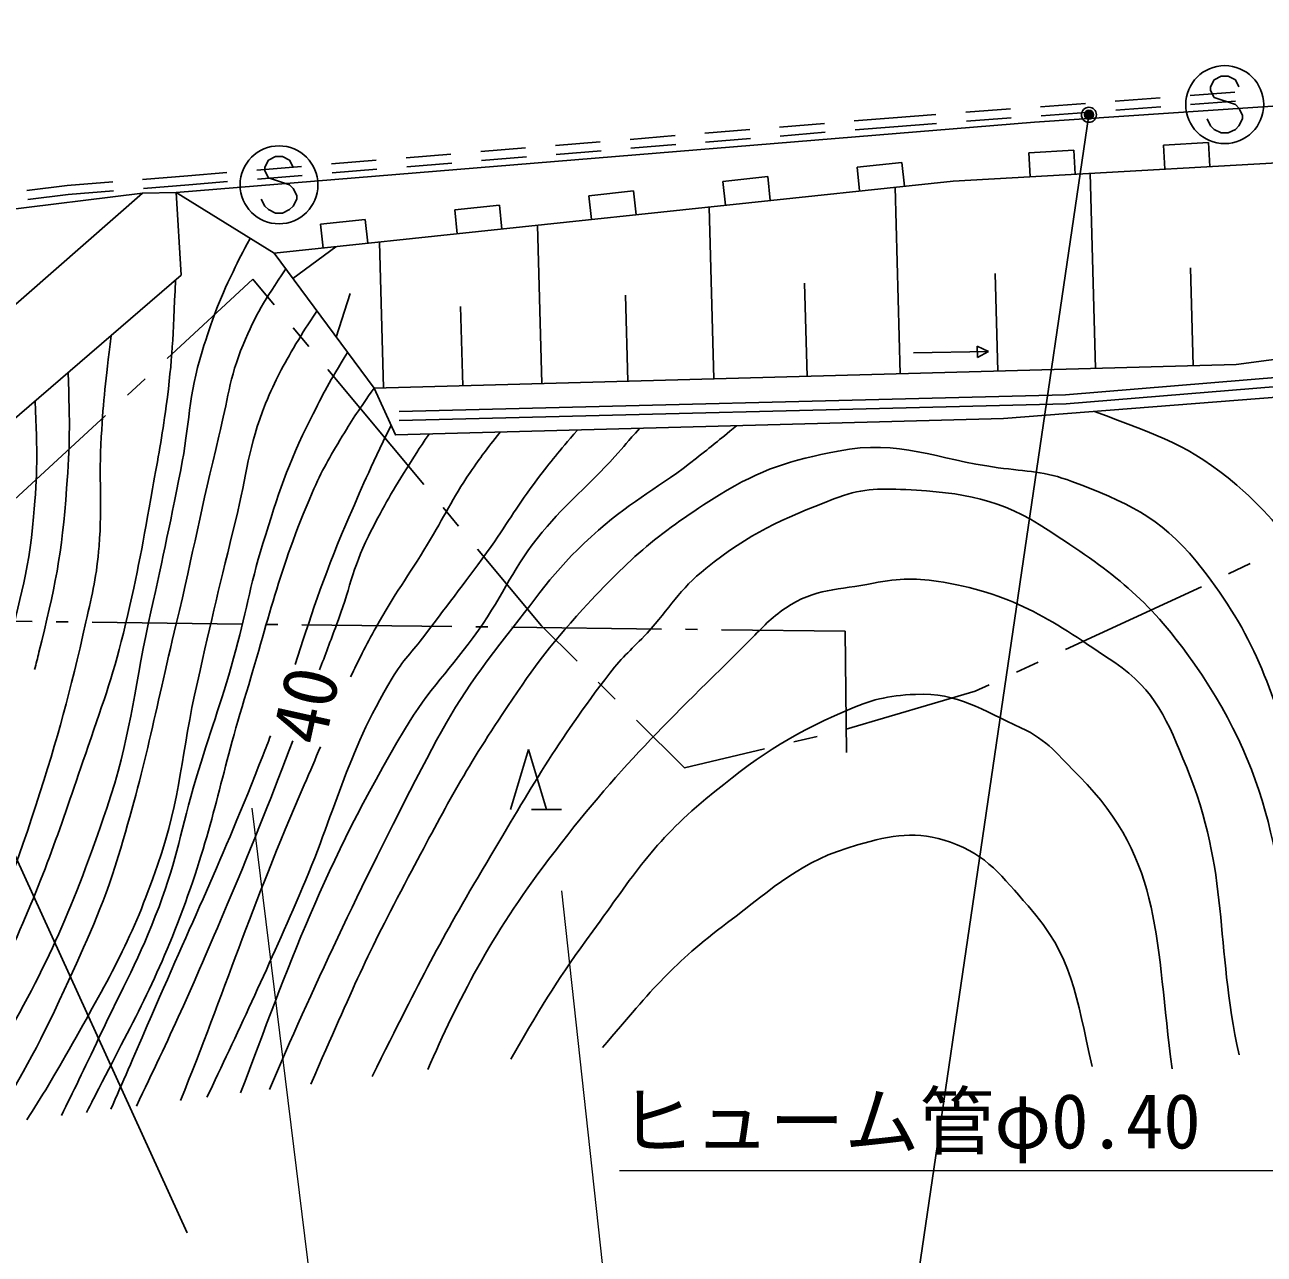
# Model space of a CAD drawing. Units: millimetres, scale not verified. Extents: x 40000 to 680000, y 20000 to 380000.
# Drawn here: x 89475 to 130820, y 244684 to 285686 of the extents above; entities that cross this region are included whole.
import ezdxf
from ezdxf.enums import TextEntityAlignment as Align

# ---------------------------------------------------------------- set-up
doc = ezdxf.new("R2010")
doc.units = ezdxf.units.MM
doc.header["$LTSCALE"] = 1000
doc.header["$PDMODE"] = 32
doc.header["$PDSIZE"] = 500
for name, color, linetype, lineweight in [('M-BGD', 7, 'Continuous', 25), ('M-BMK-ROW', 30, 'Continuous', 25), ('M-STR-HTXT', 7, 'Continuous', 13), ('M-STR-STRC', 7, 'Continuous', 25)]:
    doc.layers.add(name, color=color, linetype=linetype, lineweight=lineweight)
doc.styles.add('ＭＳ ゴシック', font='')
doc.styles.get('ＭＳ ゴシック').set_extended_font_data('MS Gothic')

msp = doc.modelspace()

# ---------------------------------------------------------------- linework, layer by layer
at = {"layer": 'M-BGD'}
for p, q in [((125852, 283140), (127347, 283251)), ((128345, 283326), (129841, 283437)), ((120865, 282768), (122361, 282880)), ((123359, 282954), (124854, 283065)), ((125874, 282841), (127370, 282952)), ((128367, 283027), (129863, 283138)), ((114654, 282276), (116149, 282399)), ((117146, 282481), (118443, 282587)), ((118443, 282587), (119868, 282694)), ((118467, 282288), (119890, 282395)), ((120888, 282469), (122383, 282580)), ((123381, 282655), (124877, 282766)), ((109671, 281866), (111166, 281989)), ((112162, 282071), (113657, 282194)), ((114678, 281977), (116173, 282100)), ((117170, 282182), (118467, 282288)), ((104688, 281456), (106183, 281579)), ((107179, 281661), (108674, 281784)), ((109695, 281567), (111190, 281690)), ((112186, 281772), (113681, 281895)), ((128963, 281758), (127465, 281674)), ((127465, 281674), (127510, 280875)), ((129008, 280960), (128963, 281758)), ((99704, 281046), (101199, 281169)), ((102196, 281251), (103691, 281374)), ((104712, 281157), (106207, 281280)), ((107203, 281362), (108698, 281485)), ((124470, 281504), (122972, 281420)), ((122972, 281420), (123018, 280621)), ((124515, 280706), (124470, 281504)), ((94919, 280652), (96216, 280759)), ((97213, 280841), (98708, 280964)), ((99729, 280747), (101223, 280870)), ((102220, 280952), (103715, 281075)), ((118731, 281098), (117240, 280939)), ((117240, 280939), (117325, 280143)), ((118816, 280302), (118731, 281098)), ((89543, 280159), (90893, 280326)), ((90893, 280326), (92408, 280449)), ((93404, 280530), (94919, 280652)), ((93432, 280231), (94943, 280353)), ((94919, 280652), (94919, 280652)), ((94943, 280353), (96240, 280460)), ((97237, 280542), (98732, 280665)), ((114257, 280622), (112765, 280463)), ((112765, 280463), (112850, 279667)), ((114341, 279826), (114257, 280622)), ((125187, 274226), (125009, 280733)), ((69744, 277139), (93400, 280072)), ((93400, 280072), (84515, 272282)), ((89578, 279861), (90923, 280027)), ((90923, 280027), (92435, 280150)), ((94523, 280092), (97797, 278066)), ((109782, 280146), (108290, 279987)), ((108290, 279987), (108375, 279191)), ((109867, 279350), (109782, 280146)), ((118680, 274047), (118509, 280269)), ((105307, 279669), (103816, 279511)), ((103816, 279511), (103900, 278715)), ((105392, 278874), (105307, 279669)), ((112457, 273876), (112300, 279609)), ((100832, 279193), (99341, 279035)), ((100917, 278398), (100832, 279193)), ((99341, 279035), (99426, 278239)), ((106725, 273718), (106579, 279000)), ((98420, 277223), (99856, 278285)), ((101443, 273573), (101309, 278439)), ((128449, 274316), (128359, 277577)), ((115569, 273961), (115483, 277073)), ((121934, 274136), (121844, 277390)), ((99867, 275266), (100331, 276720)), ((109591, 273797), (109512, 276664)), ((104084, 273646), (104011, 276287)), ((121244, 274967), (121622, 274787)), ((121251, 274592), (121244, 274967)), ((119123, 274741), (121622, 274787)), ((121622, 274787), (121251, 274592)), ((84722, 265843), (89722, 265783)), ((90522, 265774), (90922, 265769)), ((91722, 265760), (96721, 265701)), ((97521, 265691), (97921, 265686)), ((98721, 265677), (103721, 265618)), ((104521, 265608), (104921, 265603)), ((105721, 265594), (110720, 265535)), ((111520, 265525), (111920, 265520)), ((112720, 265511), (116837, 265462)), ((116837, 265462), (116883, 261422)), ((105682, 259516), (106282, 261516)), ((106282, 261516), (106882, 259516)), ((106382, 259516), (107382, 259516))]:
    msp.add_line(p, q, dxfattribs=at)
for points in [[(94523, 280092), (123156, 282436), (153943, 284511), (149552, 282121)], [(97797, 278066), (101125, 273564), (129882, 274355), (138603, 275509), (145842, 280370), (149552, 282121)], [(149552, 282121), (120445, 280475), (97797, 278066)], [(93400, 280072), (94523, 280092), (94694, 277340), (78179, 263113), (71718, 261530)], [(101961, 272792), (124197, 273343), (137523, 274443), (141287, 276714), (145045, 279296)], [(101969, 272492), (124213, 273043), (137618, 274149), (141449, 276461), (145215, 279049)], [(101125, 273564), (101839, 272008), (122120, 272555), (137779, 273775), (145520, 278659)]]:
    msp.add_lwpolyline(points, dxfattribs=at)
for points, knots in [([(86792, 248821), (87375, 249567), (87963, 250376), (88547, 251391), (90287, 254423), (91084, 256247), (92209, 259556), (93008, 261904), (93074, 263327), (93605, 265749), (94040, 267734), (94283, 268846), (94677, 270840), (94982, 272379), (94925, 273294), (95390, 274793), (95719, 275855), (95937, 276446), (96421, 277447), (96634, 277888), (96707, 278046), (96995, 278562)], [0, 0, 0, 0, 1, 1, 1, 2, 2, 2, 3, 3, 3, 4, 4, 4, 5, 5, 5, 6, 6, 6, 7, 7, 7, 7]), ([(88359, 249018), (89230, 250361), (89904, 251555), (90785, 253486), (91566, 255198), (92038, 256154), (92590, 257953), (93505, 260938), (93800, 262671), (94526, 265707), (95110, 268147), (95349, 269535), (95953, 271970), (96249, 273165), (96286, 273881), (96760, 275017), (97196, 276062), (97450, 276457), (98183, 277543)], [0, 0, 0, 0, 1, 1, 1, 2, 2, 2, 3, 3, 3, 4, 4, 4, 5, 5, 5, 6, 6, 6, 6]), ([(85645, 248677), (87134, 251030), (87893, 252306), (89112, 255043), (90230, 257551), (90697, 259025), (91588, 261623), (92128, 263197), (92451, 264078), (92836, 265697), (93252, 267447), (93421, 268442), (93738, 270212), (93931, 271290), (94048, 271893), (94192, 272978), (94407, 274608), (94412, 275182), (94503, 277175)], [0, 0, 0, 0, 1, 1, 1, 2, 2, 2, 3, 3, 3, 4, 4, 4, 5, 5, 5, 6, 6, 6, 6]), ([(89540, 249166), (90036, 249924), (90461, 250637), (91067, 251712), (92330, 253955), (93067, 255226), (93905, 257660), (94699, 259968), (94688, 261386), (95232, 263765), (95715, 265882), (95990, 267067), (96514, 269174), (96892, 270692), (96918, 271605), (97509, 273053), (97839, 273861), (98076, 274294), (98522, 275043), (98781, 275480), (98874, 275632), (99220, 276140)], [0, 0, 0, 0, 1, 1, 1, 2, 2, 2, 3, 3, 3, 4, 4, 4, 5, 5, 5, 6, 6, 6, 7, 7, 7, 7]), ([(84608, 248547), (87155, 253076), (88323, 254946), (89843, 259645), (90607, 262006), (90966, 263354), (91515, 265774), (91736, 266751), (91875, 267303), (91953, 268302), (92064, 269719), (91940, 270521), (92026, 271939), (92106, 273265), (92158, 273717), (92353, 275324)], [0, 0, 0, 0, 1, 1, 1, 2, 2, 2, 3, 3, 3, 4, 4, 4, 5, 5, 5, 5]), ([(100240, 274761), (99622, 273757), (99456, 273436), (99014, 272554), (98234, 270995), (97929, 270053), (97418, 268387), (96965, 266914), (96860, 266047), (96441, 264564), (95992, 262975), (95660, 262108), (95183, 260527), (94685, 258871), (94565, 257891), (93952, 256274), (93290, 254529), (92759, 253617), (91961, 251929), (91439, 250822), (91093, 250106), (90697, 249311)], [0, 0, 0, 0, 1, 1, 1, 2, 2, 2, 3, 3, 3, 4, 4, 4, 5, 5, 5, 6, 6, 6, 7, 7, 7, 7]), ([(89804, 264187), (89851, 264373), (89899, 264563), (89948, 264760), (90472, 266860), (90722, 268064), (90871, 270223), (90975, 271729), (90986, 272292), (90920, 274089)], [0, 0, 0, 0, 1, 1, 1, 2, 2, 2, 3, 3, 3, 3]), ([(91536, 249416), (91625, 249590), (91721, 249776), (91825, 249980), (93090, 252451), (93883, 253810), (94833, 256419), (95773, 259002), (95994, 260549), (96795, 263179), (97621, 265891), (97940, 267471), (99060, 270075), (99390, 270843), (99637, 271245), (100067, 271961), (100454, 272604), (100602, 272820), (101125, 273564)], [0, 0, 0, 0, 1, 1, 1, 2, 2, 2, 3, 3, 3, 4, 4, 4, 5, 5, 5, 6, 6, 6, 6]), ([(88775, 264416), (89230, 266225), (89602, 267327), (89768, 269272), (89897, 270777), (89903, 271362), (89817, 273139)], [0, 0, 0, 0, 1, 1, 1, 2, 2, 2, 2]), ([(125164, 272792), (127351, 271957), (128321, 271690), (129903, 270329), (131011, 269375), (131506, 268696), (132390, 267533), (136473, 262164), (135584, 257886), (135910, 250628)], [0, 0, 0, 0, 1, 1, 1, 2, 2, 2, 3, 3, 3, 3]), ([(95551, 249920), (96525, 251961), (97545, 254143), (98631, 256651), (99854, 259477), (100157, 261253), (101729, 263900), (102088, 264505), (102399, 264770), (102822, 265332), (103688, 266485), (104191, 267117), (105028, 268291), (105640, 269148), (105919, 269673), (106556, 270510), (107063, 271176), (107246, 271398), (107909, 272171)], [0, 0, 0, 0, 1, 1, 1, 2, 2, 2, 3, 3, 3, 4, 4, 4, 5, 5, 5, 6, 6, 6, 6]), ([(96676, 250061), (98278, 254303), (99425, 257617), (102139, 262174), (102966, 263563), (103671, 264177), (104607, 265495), (105490, 266739), (105762, 267596), (106737, 268769), (107609, 269818), (108245, 270272), (109154, 271289), (109478, 271652), (109587, 271771), (109976, 272227)], [0, 0, 0, 0, 1, 1, 1, 2, 2, 2, 3, 3, 3, 4, 4, 4, 5, 5, 5, 5]), ([(97639, 250182), (99038, 253477), (100622, 256826), (102708, 260876), (103654, 262712), (104280, 263708), (105558, 265330), (106682, 266757), (107244, 267642), (108613, 268834), (109807, 269875), (110640, 270251), (111882, 271234), (112407, 271650), (112583, 271786), (113215, 272315)], [0, 0, 0, 0, 1, 1, 1, 2, 2, 2, 3, 3, 3, 4, 4, 4, 5, 5, 5, 5]), ([(101693, 272326), (100936, 270776), (100748, 270324), (100186, 269021), (99406, 267213), (98981, 265838), (98496, 264355)], [0, 0, 0, 0, 1, 1, 1, 2, 2, 2, 2]), ([(100345, 263943), (100586, 264454), (100858, 264990), (101196, 265597), (101814, 266708), (102247, 267278), (102910, 268363), (103478, 269292), (103718, 269862), (104337, 270759), (104707, 271295), (104840, 271482), (105328, 272102)], [0, 0, 0, 0, 1, 1, 1, 2, 2, 2, 3, 3, 3, 4, 4, 4, 4]), ([(133765, 250657), (133494, 252120), (133426, 252486), (133209, 253659), (132678, 256535), (132734, 258234), (131852, 261022), (130965, 263828), (130402, 265506), (128551, 267794), (127339, 269290), (126200, 269768), (124402, 270456), (123491, 270804), (122914, 270785), (121948, 270915), (119869, 271196), (118665, 271869), (116605, 271470), (114990, 271158), (114053, 270876), (112653, 270011), (110676, 268789), (109659, 267906), (108089, 266192), (106925, 264920), (106359, 264124), (105404, 262689), (104046, 260648), (103416, 259418), (102265, 257254), (100867, 254624), (100471, 253672), (99015, 250354)], [0, 0, 0, 0, 1, 1, 1, 2, 2, 2, 3, 3, 3, 4, 4, 4, 5, 5, 5, 6, 6, 6, 7, 7, 7, 8, 8, 8, 9, 9, 9, 10, 10, 10, 11, 11, 11, 11]), ([(99310, 264173), (99488, 264647), (99675, 265144), (99875, 265675), (100308, 266823), (100393, 267532), (100941, 268630), (101390, 269532), (101671, 270024), (102205, 270878), (102492, 271337), (102589, 271492), (102962, 272038)], [0, 0, 0, 0, 1, 1, 1, 2, 2, 2, 3, 3, 3, 4, 4, 4, 4]), ([(131977, 250798), (131985, 251718), (131920, 252029), (131847, 252814), (131395, 257654), (131102, 260796), (128238, 264723), (126813, 266676), (125634, 267508), (123614, 268836), (122003, 269895), (120790, 270081), (118865, 270183), (117921, 270233), (117345, 270217), (116463, 269874), (114695, 269185), (113678, 268739), (112194, 267557), (111302, 266847), (111002, 266237), (110231, 265398), (109748, 264872), (109420, 264627), (108986, 264060), (107197, 261725), (106388, 260273), (104884, 257745), (103267, 255028), (102784, 254047), (101058, 250611)], [0, 0, 0, 0, 1, 1, 1, 2, 2, 2, 3, 3, 3, 4, 4, 4, 5, 5, 5, 6, 6, 6, 7, 7, 7, 8, 8, 8, 9, 9, 9, 10, 10, 10, 10]), ([(102917, 250844), (103927, 253160), (105015, 255298), (106945, 257844), (109292, 260941), (110918, 262431), (113672, 265173), (114111, 265610), (114337, 265890), (114853, 266235), (115841, 266896), (116616, 266830), (117783, 267061), (118678, 267237), (119219, 267246), (120119, 267094), (122551, 266684), (123790, 265790), (125836, 264413), (127201, 263495), (127597, 262464), (128224, 260942), (129676, 257412), (129164, 255058), (129985, 251330)], [0, 0, 0, 0, 1, 1, 1, 2, 2, 2, 3, 3, 3, 4, 4, 4, 5, 5, 5, 6, 6, 6, 7, 7, 7, 8, 8, 8, 8]), ([(105688, 251192), (106877, 253240), (107255, 253860), (108423, 255459), (109760, 257291), (110446, 258429), (112195, 259872), (113849, 261237), (114878, 261935), (116841, 262799), (117702, 263178), (118244, 263312), (119184, 263355), (120625, 263421), (121391, 262834), (122706, 262237), (123607, 261828), (123954, 261316), (124654, 260616), (127475, 257790), (127181, 255083), (127747, 250871)], [0, 0, 0, 0, 1, 1, 1, 2, 2, 2, 3, 3, 3, 4, 4, 4, 5, 5, 5, 6, 6, 6, 7, 7, 7, 7]), ([(97673, 261977), (97592, 261760), (97506, 261537), (97416, 261307), (96017, 257748), (95079, 255818), (93561, 252309), (93079, 251194), (92752, 250446), (92345, 249518)], [0, 0, 0, 0, 1, 1, 1, 2, 2, 2, 3, 3, 3, 3]), ([(93196, 249624), (94319, 251946), (95016, 253472), (96229, 256342), (97137, 258490), (97767, 260092), (98420, 261810)], [0, 0, 0, 0, 1, 1, 1, 2, 2, 2, 2]), ([(94672, 249810), (96142, 253465), (97004, 256207), (98797, 260338), (98996, 260797), (99171, 261214), (99335, 261607)], [0, 0, 0, 0, 1, 1, 1, 2, 2, 2, 2]), ([(108741, 251574), (110478, 253605), (111074, 254357), (112914, 255744), (114489, 256932), (115351, 257797), (117249, 258336), (118416, 258668), (119208, 258820), (120355, 258423), (121589, 257994), (122073, 257278), (122942, 256301), (124441, 254618), (124539, 253320), (125082, 250943)], [0, 0, 0, 0, 1, 1, 1, 2, 2, 2, 3, 3, 3, 4, 4, 4, 5, 5, 5, 5])]:
    msp.add_open_spline(points, degree=3, knots=knots, dxfattribs=at)
at = {"layer": 'M-BMK-ROW'}
for p, q in [((94224, 274561), (97080, 277198)), ((97080, 277198), (97793, 276343)), ((98433, 275575), (98945, 274960)), ((99585, 274192), (102787, 270351)), ((92902, 273339), (93490, 273882)), ((88494, 269269), (92167, 272661)), ((103427, 269583), (103939, 268969)), ((104579, 268201), (106713, 265641)), ((129633, 267370), (130353, 267718)), ((124189, 264849), (128729, 266944)), ((106713, 265641), (107896, 264466)), ((122554, 264095), (123281, 264430)), ((108606, 263761), (109173, 263197)), ((116875, 262199), (121173, 263457)), ((121173, 263457), (121646, 263676)), ((109883, 262493), (111482, 260905)), ((115128, 261767), (115906, 261951)), ((111482, 260905), (114155, 261537))]:
    msp.add_line(p, q, dxfattribs=at)
at = {"layer": 'M-STR-HTXT'}
for p, q in [((97051, 259561), (100704, 229905)), ((107381, 256798), (110703, 226376))]:
    msp.add_line(p, q, dxfattribs=at)
msp.add_lwpolyline([(156378, 285686), (141817, 247462), (109317, 247462)], dxfattribs=at)
msp.add_arc((233890, -718171), 965076, 85.21861, 99.4631, dxfattribs=at)
at = {"layer": 'M-STR-STRC'}
for p, q in [((129149, 283852), (129031, 283615)), ((129385, 283970), (129149, 283852)), ((129622, 283970), (129385, 283970)), ((129858, 283852), (129622, 283970)), ((129976, 283615), (129858, 283852)), ((129031, 283615), (129031, 283497)), ((129031, 283497), (129149, 283261)), ((129149, 283261), (129858, 283024)), ((129858, 283024), (129976, 282906)), ((129976, 282906), (130094, 282670)), ((124974, 282684), (117556, 232280)), ((129031, 282315), (128912, 282552)), ((130094, 282552), (129976, 282315)), ((130094, 282670), (130094, 282552)), ((129149, 282197), (129031, 282315)), ((129385, 282079), (129149, 282197)), ((129622, 282079), (129385, 282079)), ((129858, 282197), (129622, 282079)), ((129976, 282315), (129858, 282197)), ((97600, 281175), (97482, 280939)), ((97837, 281293), (97600, 281175)), ((98073, 281293), (97837, 281293)), ((98309, 281175), (98073, 281293)), ((98428, 280939), (98309, 281175)), ((97482, 280939), (97482, 280821)), ((97482, 280821), (97600, 280584)), ((97600, 280584), (98309, 280348)), ((98309, 280348), (98428, 280230)), ((98428, 280230), (98546, 279993)), ((98546, 279993), (98546, 279875)), ((97482, 279639), (97364, 279875)), ((97600, 279521), (97482, 279639)), ((97837, 279403), (97600, 279521)), ((98309, 279521), (98073, 279403)), ((98428, 279639), (98309, 279521)), ((98546, 279875), (98428, 279639)), ((98073, 279403), (97837, 279403)), ((87220, 262201), (94890, 245396))]:
    msp.add_line(p, q, dxfattribs=at)
for centre, radius in [((129503, 283024), 1300), ((124974, 282684), 150), ((124974, 282684), 120), ((124974, 282684), 90), ((124974, 282684), 60), ((124974, 282684), 30), ((97955, 280348), 1300)]:
    msp.add_circle(centre, radius, dxfattribs=at)
msp.add_point((124974, 282684), dxfattribs=at)

# ---------------------------------------------------------------- texts
at = {"layer": 'M-BGD', "style": 'ＭＳ ゴシック'}
msp.add_text('40', height=1833, rotation=77.448, dxfattribs=at).set_placement((99998, 261459), align=Align.BOTTOM_LEFT)
at = {"layer": 'M-STR-HTXT', "style": 'ＭＳ ゴシック'}
msp.add_text('ヒューム管φ0.40\u3000\u3000L=12.0', height=1833, dxfattribs=at).set_placement((109317, 247662), align=Align.BOTTOM_LEFT)

doc.saveas('drawing.dxf')
